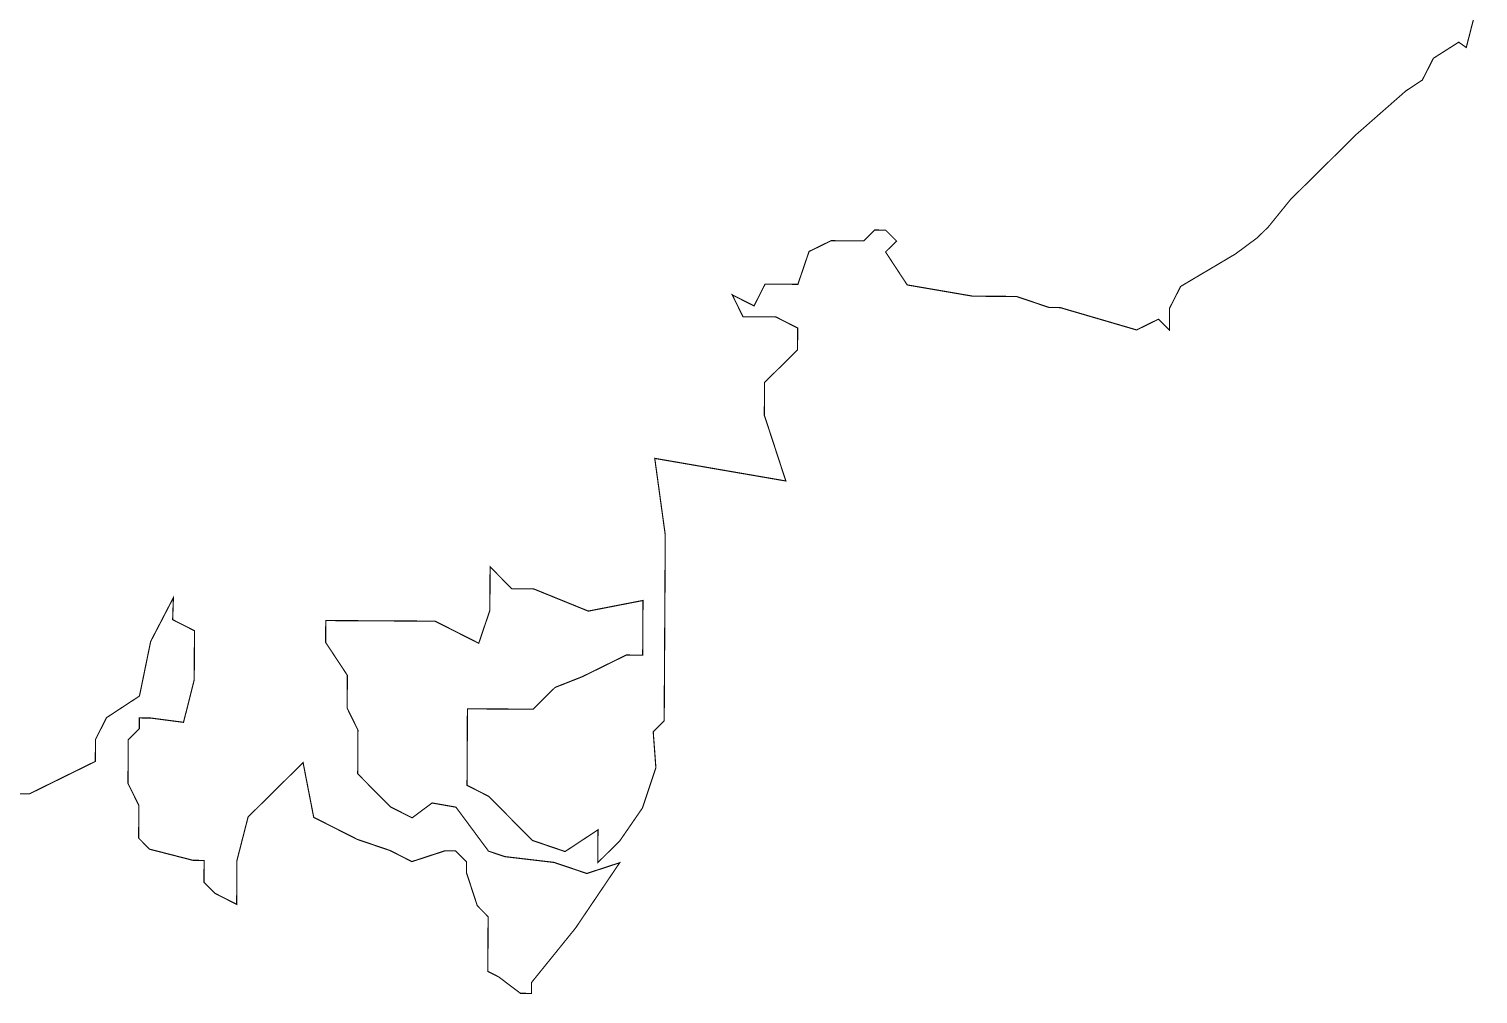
# Model space of a CAD drawing. Header units: metres. Extents: x 317450 to 322614, y 1860660 to 1866028.
# Drawn here: x 320012 to 322574, y 1862311 to 1864018 of the extents above; entities that cross this region are included whole.
import ezdxf

# ---------------------------------------------------------------- set-up
doc = ezdxf.new("R2010")
doc.units = ezdxf.units.M

msp = doc.modelspace()

# ---------------------------------------------------------------- linework, layer by layer
at = {"color": 6, "const_width": 2, "flags": 128}
msp.add_lwpolyline([(322572.8, 1864062), (322553, 1863984.8), (322539.6, 1863994.2), (322494.9, 1863965.7), (322475.3, 1863927.2), (322446.2, 1863908), (322358.8, 1863831.2), (322242.1, 1863715.8), (322203.2, 1863667.7), (322183.7, 1863648.5), (322144.9, 1863619.7), (322047.9, 1863562.2), (322028.4, 1863523.7), (322028.4, 1863485), (322008.9, 1863504.4), (321970.1, 1863485.3), (321835, 1863524.8), (321815.7, 1863524.9), (321757.8, 1863544.5), (321680.4, 1863545), (321564.5, 1863564.9), (321526.2, 1863623.2), (321545.6, 1863642.5), (321526.4, 1863661.8), (321507.1, 1863662), (321487.7, 1863642.8), (321430, 1863643.1), (321390.9, 1863624), (321371.2, 1863566), (321313.2, 1863566.4), (321293.7, 1863527.8), (321255.1, 1863547.4), (321274.2, 1863508.6), (321332.2, 1863508.3), (321370.8, 1863488.7), (321370.6, 1863450), (321312.2, 1863392.4), (321311.9, 1863334.4), (321349.9, 1863218.2), (321118.1, 1863258.2), (321136.7, 1863122.7), (321134.8, 1862794), (321115.4, 1862774.7), (321120.1, 1862711), (321096.4, 1862640), (321056.3, 1862581.8), (321017.4, 1862543.3), (321017.7, 1862601.3), (320959.5, 1862562.9), (320901.6, 1862582.6), (320824.7, 1862660.4), (320786.2, 1862680), (320786.9, 1862815.3), (320902.9, 1862814.6), (320941.8, 1862853.1), (320990.2, 1862872.2), (321067.8, 1862910.4), (321096.8, 1862910.2), (321097.3, 1863006.9), (321000.6, 1862988.1), (320904.1, 1863027.3), (320865.4, 1863027.5), (320827, 1863066.4), (320826.5, 1862989.1), (320806.9, 1862931.2), (320729.7, 1862970.3), (320536.4, 1862971.4), (320536.2, 1862932.7), (320574.6, 1862874.5), (320574.2, 1862816.5), (320593.3, 1862777.7), (320592.9, 1862700.4), (320650.6, 1862642), (320689.1, 1862622.5), (320724.4, 1862648.8), (320766.6, 1862641.4), (320824.1, 1862563.7), (320853.1, 1862553.9), (320940, 1862543.7), (320998, 1862524.1), (321056.1, 1862543.1), (320978, 1862427.5), (320900.2, 1862331.3), (320900.1, 1862312), (320880.7, 1862312.1), (320842.2, 1862341.2), (320822.9, 1862351), (320823.5, 1862447.7), (320804.3, 1862467.1), (320785.3, 1862525.3), (320785.4, 1862544.6), (320766.1, 1862564), (320746.8, 1862564.1), (320688.7, 1862545.1), (320650.1, 1862564.7), (320592.2, 1862584.4), (320515.1, 1862623.4), (320496.3, 1862720.2), (320399.1, 1862624.1), (320379.3, 1862546.9), (320378.9, 1862469.5), (320340.3, 1862489.1), (320321.1, 1862508.5), (320321.3, 1862547.2), (320302, 1862547.3), (320224.8, 1862567.1), (320205.6, 1862586.6), (320205.9, 1862644.6), (320186.7, 1862683.4), (320187.2, 1862760.7), (320206.7, 1862779.9), (320206.8, 1862799.2), (320226.1, 1862799.1), (320284.9, 1862791.4), (320303.8, 1862866.4), (320304.3, 1862953.4), (320265.7, 1862972.9), (320267, 1863011.9), (320226.8, 1862934.4), (320207, 1862837.9), (320148.7, 1862799.6), (320129.2, 1862761), (320129, 1862722.3), (320012.6, 1862665), (319993.3, 1862665.1)], dxfattribs=at)

doc.saveas('drawing.dxf')
